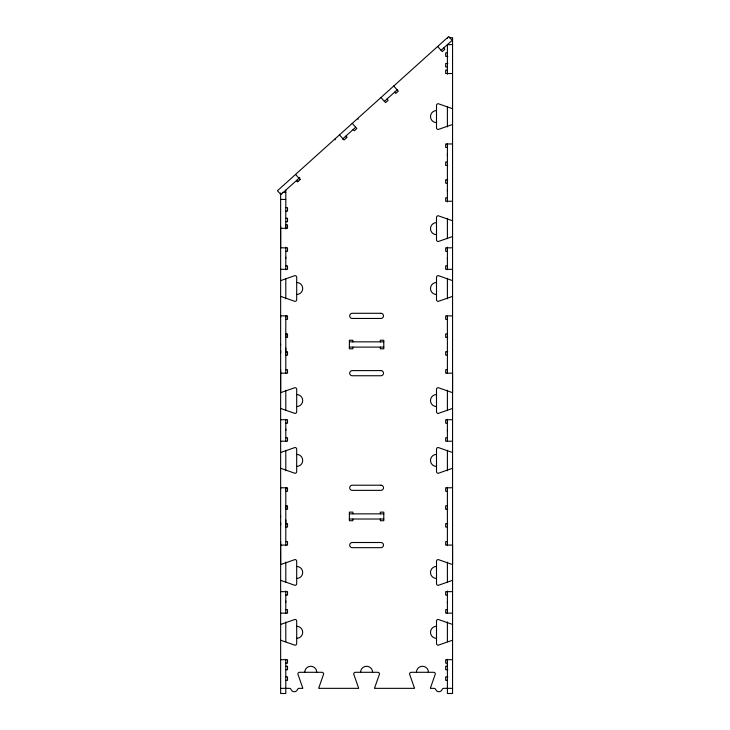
<?xml version="1.0" encoding="UTF-8"?>
<svg xmlns="http://www.w3.org/2000/svg" width="730" height="730" viewBox="0 0 730 730"><rect width="100%" height="100%" fill="white"/><g stroke="black" fill="none" stroke-linecap="round" stroke-linejoin="round"><path stroke-width="1.09" d="M280.639 541.505L280.639 564.482A1.715 1.715 0 0 0 281.132 564.409L294.966 559.563A1.715 1.715 0 0 1 296.69 561.288L296.69 583.635A1.715 1.715 0 0 1 294.966 585.351L281.132 580.514A1.715 1.715 0 0 0 280.639 580.441M285.795 659.309L285.795 693.5L280.639 693.5L280.639 193.012M280.639 369.59L280.639 392.567A1.715 1.715 0 0 0 281.132 392.503L294.966 387.657A1.715 1.715 0 0 1 296.69 389.373L296.69 411.729A1.715 1.715 0 0 1 294.966 413.445L281.132 408.599A1.715 1.715 0 0 0 280.639 408.526M280.639 353.028L280.639 350.792M280.639 344.989L280.639 344.058M280.639 317.212L280.639 315.871L287.52 315.871L287.52 319.311L285.795 319.311M280.639 226.51L280.639 247.826L287.52 247.826L287.52 251.266L285.795 251.266M280.639 524.943L280.639 522.698M280.639 516.895L280.639 515.964M280.639 489.127L280.639 487.777L287.52 487.777L287.52 491.217L285.795 491.217M285.795 602.387L285.795 601.045M285.795 524.943L285.795 520.015M285.795 505.835L287.52 505.835L287.52 509.266L285.795 509.266L285.795 505.689M285.795 489.127L285.795 487.777M285.795 441.221L285.795 419.303M285.795 430.481L285.795 429.13M285.795 353.028L285.795 348.101M285.795 333.774L285.795 337.36L287.52 337.36L287.52 333.92L285.795 333.92M285.795 317.212L285.795 315.871M285.795 258.566L285.795 257.225M285.795 228.307L285.795 226.51M349.405 519.441L349.405 518.583M349.405 347.535L349.405 346.668M447.399 661.48L447.399 659.692M447.399 592.988L447.399 591.647M447.399 524.943L447.399 523.592M447.399 489.127L447.399 487.777M447.399 430.025L447.399 430.937M447.399 421.073L447.399 419.732M447.399 353.028L447.399 351.687M447.399 317.212L447.399 315.871M447.399 258.11L447.399 259.022M447.399 249.167L447.399 247.826M447.399 189.608L447.399 191.433M447.399 181.122L447.399 179.781M447.399 153.793L447.399 155.618M447.399 145.306L447.399 143.965M447.399 688.344L447.399 687.842M447.399 601.931L447.399 602.843M349.405 341.841L383.788 341.841M349.405 514.285L349.405 513.747M299.638 177.691L280.895 194.563L277.446 190.731L448.731 36.5L452.189 40.333L441.093 50.315M342.452 139.138L355.683 127.221M384.309 101.443L397.184 89.854M347.17 137.204L345.701 136.218M447.718 37.686L447.399 38.225M449.324 37.686L452.554 37.686L452.554 693.5L447.399 693.5L447.399 659.309M452.554 44.649L447.399 44.649L447.399 74.168M447.399 52.889L445.674 52.889L445.674 56.329L447.828 56.329M447.828 63.492L445.674 63.492L445.674 66.932L447.399 66.932M447.399 70.08L445.674 70.08L445.674 73.52L452.554 73.52M452.554 143.965L445.674 143.965L445.674 147.396L447.399 147.396M447.399 162.014L445.674 162.014L445.674 165.454L447.718 165.454M447.718 179.781L445.674 179.781L445.674 183.212L447.399 183.212M282.255 192.474L285.795 192.474M447.399 197.83L445.674 197.83L445.674 201.261L452.554 201.261M280.639 199.436L285.795 199.436M285.795 207.685L287.52 207.685L287.52 211.116L285.795 211.116M285.795 218.279L287.52 218.279L287.52 221.719L285.795 221.719M285.795 224.867L287.52 224.876L287.52 228.307L280.968 228.307M452.554 247.826L445.674 247.826L445.674 251.266L447.399 251.266M285.795 265.875L287.52 265.875L287.52 269.315L280.639 269.315M447.399 265.875L445.674 265.875L445.674 269.315L452.554 269.315M452.554 315.871L445.674 315.871L445.674 319.311L447.399 319.311M447.399 333.92L445.674 333.92L445.674 337.36L447.718 337.36M349.405 347.106L383.788 347.106M447.718 351.687L445.674 351.687L445.674 355.127L447.399 355.127M285.795 355.127L287.52 355.127L287.52 351.687L285.795 351.805M285.795 369.736L287.52 369.736L287.52 373.176L280.639 373.176M447.399 369.736L445.674 369.736L445.674 373.176L452.554 373.176L452.554 392.567A1.715 1.715 0 0 1 452.062 392.503L438.228 387.657A1.715 1.715 0 0 0 436.503 389.373L436.503 411.729A1.715 1.715 0 0 0 438.228 413.445L452.062 408.599A1.715 1.715 0 0 1 452.554 408.526M280.639 419.732L287.52 419.732L287.52 423.172L285.795 423.172M452.554 419.732L445.674 419.732L445.674 423.172L447.399 423.172M285.795 437.781L287.52 437.781L287.52 441.221L280.639 441.221M447.399 437.781L445.674 437.781L445.674 441.221L452.554 441.221M452.554 487.777L445.674 487.777L445.674 491.217L447.399 491.217M447.399 505.835L445.674 505.835L445.674 509.266L447.718 509.266M349.405 513.856L383.788 513.856M349.405 519.012L383.788 519.012M447.718 523.592L445.674 523.592L445.674 527.033L447.399 527.033M285.795 527.033L287.52 527.033L287.52 523.592L285.795 523.711M285.795 541.651L287.52 541.651L287.52 545.082L280.639 545.082M447.399 541.651L445.674 541.651L445.674 545.082L452.554 545.082L452.554 564.482A1.715 1.715 0 0 1 452.062 564.409L438.228 559.563A1.715 1.715 0 0 0 436.503 561.288L436.503 583.635A1.715 1.715 0 0 0 438.228 585.351L452.062 580.514A1.715 1.715 0 0 1 452.554 580.441M280.639 591.647L287.52 591.647L287.52 595.078L285.795 595.078M452.554 591.647L445.674 591.647L445.674 595.078L447.399 595.078M285.795 609.696L287.52 609.696L287.52 613.136L280.639 613.136M447.399 609.696L445.674 609.696L445.674 613.136L452.554 613.136M280.639 659.692L287.52 659.692L287.52 663.132L285.795 663.132M452.554 659.692L445.674 659.692L445.674 663.132L447.399 663.132L447.399 666.28L445.674 666.28L445.674 669.72L447.828 669.72M285.795 666.28L287.52 666.28L287.52 669.72L285.786 669.72M285.786 676.883L287.52 676.883L287.52 680.323L285.795 680.323M447.828 676.883L445.674 676.883L445.674 680.323L447.399 680.323M280.639 688.344L289.427 688.344A1.715 1.715 0 0 1 291.042 689.485A3.44 3.44 0 0 0 297.53 689.485A1.715 1.715 0 0 1 299.154 688.344L302.777 688.344A1.715 1.715 0 0 0 302.704 687.852L297.858 674.018A1.715 1.715 0 0 1 299.583 672.293L321.93 672.293A1.715 1.715 0 0 1 323.645 674.018L318.809 687.852A1.715 1.715 0 0 0 318.736 688.344L358.622 688.344A1.715 1.715 0 0 0 358.549 687.852L353.703 674.018A1.715 1.715 0 0 1 355.419 672.293L377.775 672.293A1.715 1.715 0 0 1 379.49 674.018L374.645 687.852A1.715 1.715 0 0 0 374.572 688.344L414.457 688.344A1.715 1.715 0 0 0 414.385 687.852L409.548 674.018A1.715 1.715 0 0 1 411.264 672.293L433.611 672.293A1.715 1.715 0 0 1 435.335 674.018L430.49 687.852A1.715 1.715 0 0 0 430.417 688.344L434.049 688.344A1.715 1.715 0 0 1 435.664 689.485A3.44 3.44 0 0 0 442.152 689.485A1.715 1.715 0 0 1 443.767 688.344L452.554 688.344M443.657 48.016L444.807 49.293L442.252 51.593L437.644 46.483M393.735 86.021L398.334 91.131L395.779 93.431L394.629 92.153M386.964 99.061L388.114 100.338L385.559 102.638L380.96 97.528M357.581 118.579L358.156 119.218M352.234 123.388L356.833 128.498L354.278 130.798L353.128 129.52M345.463 136.428L346.613 137.705L344.058 140.005L339.459 134.895M334.723 139.156L335.262 139.758M298.899 177.773L300.34 179.37L297.594 181.843L296.444 180.565M295.55 174.433L300.149 179.543M296.635 180.392L297.785 181.67M447.399 336.019L447.399 337.36M447.399 371.835L447.399 373.176M447.399 507.925L447.399 509.266M447.399 543.74L447.399 545.082M447.399 106.471L447.399 126.901M447.399 143.536L447.399 201.909M447.399 218.306L447.399 238.719M447.399 247.178L447.399 269.744M447.399 278.422L447.399 298.826M447.399 315.661L447.399 373.386M447.399 390.221L447.399 410.625M447.399 419.303L447.399 441.221M447.399 450.328L447.399 470.74M447.399 487.348L447.399 545.73M447.399 562.127L447.399 582.54M447.399 590.999L447.399 613.565M447.399 621.969L447.399 641.77M447.399 611.786L447.399 613.136M380.348 341.941L380.348 340.226L383.788 340.226L383.788 348.821L380.348 348.821L380.348 347.106M380.348 513.856L380.348 512.131L383.788 512.131L383.788 520.727L380.348 520.727L380.348 519.012M352.846 341.941L352.846 340.226L349.405 340.226L349.405 348.821L352.846 348.821L352.846 347.106M352.846 513.856L352.846 512.131L349.405 512.131L349.405 520.727L352.846 520.727L352.846 519.012M285.795 190.147L285.795 228.955M285.795 247.178L285.795 269.744M285.795 278.422L285.795 298.826M285.795 315.661L285.795 373.386M285.795 390.221L285.795 410.625M285.795 450.328L285.795 470.74M285.795 487.348L285.795 545.73M285.795 562.127L285.795 582.54M285.795 590.999L285.795 613.565M285.795 621.969L285.795 641.77M304.738 672.293A6.013 6.013 0 0 1 310.752 666.28A6.013 6.013 0 0 1 316.774 672.293M360.584 672.293A6.013 6.013 0 0 1 366.597 666.28A6.013 6.013 0 0 1 372.61 672.293M416.419 672.293A6.013 6.013 0 0 1 422.442 666.28A6.013 6.013 0 0 1 428.455 672.293M436.503 406.564A6.013 6.013 0 0 1 430.49 400.551A6.013 6.013 0 0 1 436.503 394.538M452.554 452.427A1.715 1.715 0 0 1 452.062 452.354L438.228 447.508A1.715 1.715 0 0 0 436.503 449.233L436.503 471.58A1.715 1.715 0 0 0 438.228 473.295L452.062 468.459A1.715 1.715 0 0 1 452.554 468.386M436.503 466.424A6.013 6.013 0 0 1 430.49 460.402A6.013 6.013 0 0 1 436.503 454.388M280.639 468.386A1.715 1.715 0 0 1 281.132 468.459L294.966 473.295A1.715 1.715 0 0 0 296.69 471.58L296.69 449.233A1.715 1.715 0 0 0 294.966 447.508L281.132 452.354A1.715 1.715 0 0 1 280.639 452.427M452.554 108.606A1.725 1.725 0 0 1 452.062 108.533L438.228 103.697A1.715 1.715 0 0 0 436.503 105.412L436.503 127.759A1.715 1.715 0 0 0 438.228 129.475L452.062 124.638A1.715 1.715 0 0 1 452.554 124.565M280.639 280.521A1.715 1.715 0 0 0 281.132 280.448L294.966 275.602A1.715 1.715 0 0 1 296.69 277.318L296.69 299.674A1.715 1.715 0 0 1 294.966 301.39L281.132 296.544A1.715 1.715 0 0 0 280.639 296.471M452.554 296.471A1.715 1.715 0 0 0 452.062 296.544L438.228 301.39A1.715 1.715 0 0 1 436.503 299.674L436.503 277.318A1.715 1.715 0 0 1 438.228 275.602L452.062 280.448A1.715 1.715 0 0 0 452.554 280.521M436.503 294.509A6.013 6.013 0 0 1 430.49 288.496A6.013 6.013 0 0 1 436.503 282.483M452.554 236.62A1.715 1.715 0 0 0 452.062 236.693L438.228 241.53A1.715 1.715 0 0 1 436.503 239.814L436.503 217.467A1.715 1.715 0 0 1 438.228 215.751L452.062 220.588A1.715 1.715 0 0 0 452.554 220.661M436.503 234.659A6.013 6.013 0 0 1 430.49 228.645A6.013 6.013 0 0 1 436.503 222.623M436.503 122.604A6.013 6.013 0 0 1 430.49 116.59A6.013 6.013 0 0 1 436.503 110.568M436.503 578.479A6.013 6.013 0 0 1 430.49 572.457A6.013 6.013 0 0 1 436.503 566.443M452.554 624.332A1.715 1.715 0 0 1 452.062 624.26L438.228 619.423A1.715 1.715 0 0 0 436.503 621.139L436.503 643.486A1.715 1.715 0 0 0 438.228 645.211L452.062 640.365A1.715 1.715 0 0 1 452.554 640.292M436.503 638.33A6.013 6.013 0 0 1 430.49 632.317A6.013 6.013 0 0 1 436.503 626.294M280.639 640.292A1.715 1.715 0 0 1 281.132 640.365L294.966 645.211A1.715 1.715 0 0 0 296.69 643.486L296.69 621.139A1.715 1.715 0 0 0 294.966 619.423L281.132 624.26A1.715 1.715 0 0 1 280.639 624.332M296.69 282.483A6.013 6.013 0 0 1 302.704 288.496A6.013 6.013 0 0 1 296.69 294.509M296.69 394.538A6.013 6.013 0 0 1 302.704 400.551A6.013 6.013 0 0 1 296.69 406.564M296.69 454.388A6.013 6.013 0 0 1 302.704 460.402A6.013 6.013 0 0 1 296.69 466.424M296.69 566.443A6.013 6.013 0 0 1 302.704 572.457A6.013 6.013 0 0 1 296.69 578.479M296.69 626.294A6.013 6.013 0 0 1 302.704 632.317A6.013 6.013 0 0 1 296.69 638.33M380.923 313.289L352.271 313.289A2.582 2.582 0 0 0 349.688 315.871A2.582 2.582 0 0 0 352.271 318.453L380.923 318.453A2.582 2.582 0 0 0 383.505 315.871A2.582 2.582 0 0 0 380.923 313.289M380.923 370.594L352.271 370.594A2.582 2.582 0 0 0 349.688 373.176A2.582 2.582 0 0 0 352.271 375.749L380.923 375.749A2.582 2.582 0 0 0 383.505 373.176A2.582 2.582 0 0 0 380.923 370.594M380.923 485.204L352.271 485.204A2.582 2.582 0 0 0 349.688 487.777A2.582 2.582 0 0 0 352.271 490.359L380.923 490.359A2.582 2.582 0 0 0 383.505 487.777A2.582 2.582 0 0 0 380.923 485.204M380.923 542.509L352.271 542.509A2.582 2.582 0 0 0 349.688 545.082A2.582 2.582 0 0 0 352.271 547.664L380.923 547.664A2.582 2.582 0 0 0 383.505 545.082A2.582 2.582 0 0 0 380.923 542.509"/></g></svg>
